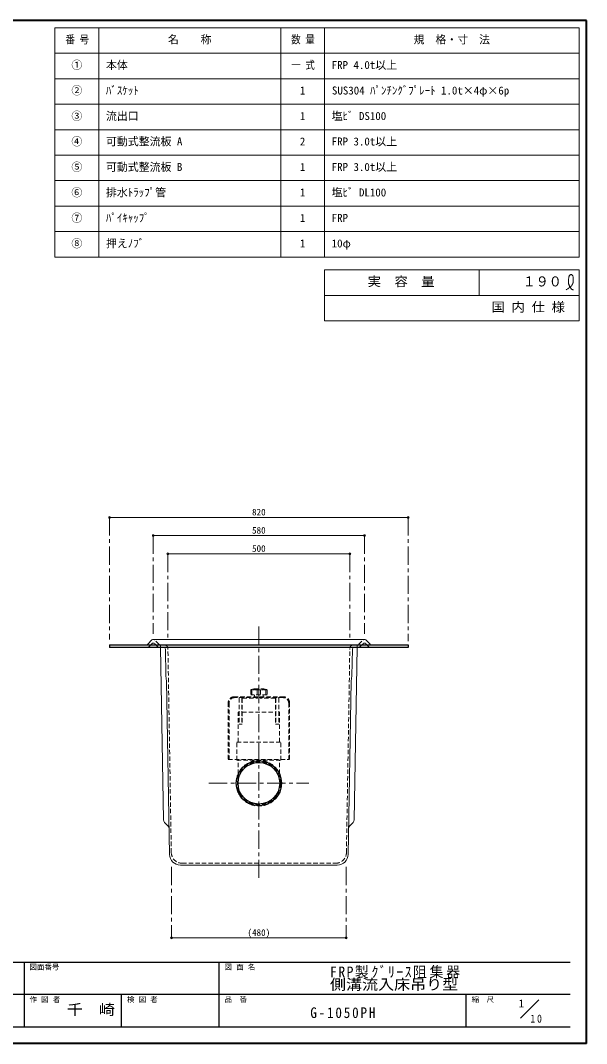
# Model space of a CAD drawing. Units: millimetres at full size, sheet at 1:10; some dimension numbers follow another scale. Extents: x -2101 to 1949, y -1404 to 1406.
# Drawn here: x 395 to 1949, y -1404 to 1406 of the extents above; entities that cross this region are included whole.
import ezdxf
from ezdxf.enums import TextEntityAlignment as Align

# ---------------------------------------------------------------- set-up
doc = ezdxf.new("R2010")
doc.units = ezdxf.units.MM
doc.header["$LTSCALE"] = 10
doc.header["$PDMODE"] = 32
doc.header["$PDSIZE"] = 5
doc.linetypes.add('CHAIN1', pattern=[8, 5, -1, 1, -1])
doc.linetypes.add('DASHED1', pattern=[1.8, 1.2, -0.6])
doc.layers.add('0-0____1', color=7, linetype='Continuous', lineweight=18)
doc.styles.add('ＭＳ ゴシック', font='')
doc.styles.get('ＭＳ ゴシック').set_extended_font_data('MS Gothic')

msp = doc.modelspace()

# ---------------------------------------------------------------- linework, layer by layer
at = {"layer": '0-0____1', "color": 1, "lineweight": 40}
for p, q in [((1949.4, 1406.12), (-2100.6, 1406.12)), ((1949.4, -1403.88), (1949.4, 1406.12)), ((1949.4, -1403.88), (-2100.6, -1403.88))]:
    msp.add_line(p, q, dxfattribs=at)
at = {"layer": '0-0____1', "color": 3}
for p, q in [((1929.4, 1386.12), (489.4, 1386.12)), ((489.4, 756.12), (489.4, 1386.12)), ((609.4, 756.12), (609.4, 1386.12)), ((1109.4, 756.12), (1109.4, 1386.12)), ((1229.4, 756.12), (1229.4, 1386.12)), ((1929.4, 756.12), (1929.4, 1386.12)), ((1929.4, 1316.12), (489.4, 1316.12)), ((1929.4, 1246.12), (489.4, 1246.12)), ((1929.4, 1176.12), (489.4, 1176.12)), ((1929.4, 1106.12), (489.4, 1106.12)), ((1929.4, 1036.12), (489.4, 1036.12)), ((1929.4, 966.12), (489.4, 966.12)), ((1929.4, 896.12), (489.4, 896.12)), ((1929.4, 826.12), (489.4, 826.12)), ((1929.4, 756.12), (489.4, 756.12)), ((1929.4, 721.12), (1229.4, 721.12)), ((1229.4, 721.12), (1229.4, 581.12)), ((1654.4, 721.12), (1654.4, 651.12)), ((1929.4, 581.12), (1929.4, 721.12)), ((1929.4, 651.12), (1229.4, 651.12)), ((1929.4, 581.12), (1229.4, 581.12))]:
    msp.add_line(p, q, dxfattribs=at)
at = {"layer": '0-0____1', "color": 4, "linetype": 'CHAIN1', "lineweight": 9}
for p, q in [((639.4, 41.12), (639.4, -293.88)), ((1459.4, 41.12), (1459.4, -298.88)), ((759.4, -8.88), (759.4, -278.88)), ((1339.4, -8.88), (1339.4, -278.88)), ((799.4, -58.88), (799.4, -293.88)), ((1299.4, -58.88), (1299.4, -293.88)), ((1049.4, -258.88), (1049.4, -948.88)), ((912.4, -688.88), (1186.4, -688.88)), ((809.4, -918.88), (809.4, -1113.88)), ((1289.4, -918.88), (1289.4, -1113.88))]:
    msp.add_line(p, q, dxfattribs=at)
at = {"layer": '0-0____1', "color": 4, "lineweight": 9}
for p, q in [((639.4, 41.12), (1459.4, 41.12)), ((1339.4, -8.88), (759.4, -8.88)), ((799.4, -58.88), (1299.4, -58.88)), ((787.41, -789.79), (779.51, -315.88)), ((1311.39, -789.79), (1319.28, -315.88)), ((799.81, -806.01), (790.4, -796.75)), ((1298.98, -806.01), (1308.4, -796.75)), ((809.4, -1113.88), (1289.4, -1113.88))]:
    msp.add_line(p, q, dxfattribs=at)
at = {"layer": '0-0____1', "color": 5, "lineweight": 25}
for p, q in [((639.4, -308.88), (639.4, -315.88)), ((639.4, -308.88), (1459.4, -308.88)), ((1459.4, -308.88), (1459.4, -315.88)), ((1459.4, -315.88), (639.4, -315.88))]:
    msp.add_line(p, q, dxfattribs=at)
at = {"layer": '0-0____1'}
for p, q in [((744.08, -307.38), (755.83, -295.39)), ((759.4, -293.88), (1339.4, -293.88)), ((1354.72, -307.38), (1342.97, -295.39)), ((793.81, -393.88), (792.59, -320.63)), ((1304.98, -393.88), (1306.2, -320.63)), ((793.81, -393.88), (796.06, -408.88)), ((796.06, -408.88), (803.99, -884.38)), ((1294.81, -884.38), (1302.73, -408.88)), ((1304.98, -393.88), (1302.73, -408.88)), ((833.98, -913.88), (1264.81, -913.88)), ((1768.18, -1334.39), (1818.68, -1283.88))]:
    msp.add_line(p, q, dxfattribs=at)
at = {"layer": '0-0____1', "color": 4, "linetype": 'DASHED1', "lineweight": 9}
for p, q in [((747.02, -314.38), (755.83, -305.39)), ((774.72, -307.38), (762.97, -295.39)), ((771.77, -314.38), (762.97, -305.39)), ((779.51, -315.88), (779.39, -308.88)), ((1319.28, -315.88), (1319.4, -308.88)), ((1324.08, -307.38), (1335.83, -295.39)), ((1327.02, -314.38), (1335.83, -305.39)), ((1351.77, -314.38), (1342.97, -305.39)), ((808.91, -879.38), (799.56, -318.7)), ((1289.89, -879.38), (1299.23, -318.7)), ((1027, -432.69), (1027, -445.88)), ((1030, -432.69), (1027, -432.69)), ((1071.79, -445.88), (1027, -445.88)), ((1035.7, -429.98), (1027.79, -431.71)), ((1030, -432.69), (1030, -445.88)), ((1036.56, -429.88), (1062.24, -429.88)), ((1037.4, -445.88), (1037.4, -451.88)), ((1044.56, -432.69), (1044.56, -445.88)), ((1054.24, -432.69), (1044.56, -432.69)), ((1054.24, -432.69), (1054.24, -445.88)), ((1061.4, -445.88), (1061.4, -451.88)), ((1063.09, -429.98), (1071.01, -431.71)), ((1068.8, -432.69), (1068.8, -445.88)), ((965.4, -466.88), (965.4, -623.88)), ((967.4, -468.88), (967.4, -623.88)), ((1118.4, -451.88), (980.4, -451.88)), ((1116.4, -453.88), (982.4, -453.88)), ((994.99, -455.38), (994.99, -526.88)), ((1002.49, -455.38), (1002.49, -526.88)), ((1003.78, -456.38), (1003.78, -526.88)), ((1004.78, -455.38), (1046, -455.38)), ((1046, -453.88), (1046, -455.38)), ((1052.79, -453.88), (1052.79, -455.38)), ((1094.01, -455.38), (1052.79, -455.38)), ((1095.01, -456.38), (1095.01, -526.88)), ((1096.31, -455.38), (1096.31, -526.88)), ((1103.81, -455.38), (1103.81, -526.88)), ((1131.4, -468.88), (1131.4, -623.88)), ((1133.4, -466.88), (1133.4, -623.88)), ((1003.78, -493.88), (1095.01, -493.88)), ((1103.81, -493.88), (1106.4, -493.88)), ((1106.4, -575.88), (1106.4, -493.88)), ((994.99, -526.88), (1003.78, -526.88)), ((1103.81, -526.88), (1095.01, -526.88)), ((988.9, -625.88), (988.9, -575.88)), ((988.9, -575.88), (1109.9, -575.88)), ((1109.9, -625.88), (1109.9, -575.88)), ((965.4, -623.88), (1133.4, -623.88)), ((988.9, -625.88), (1109.9, -625.88)), ((992.4, -663.25), (992.4, -625.88)), ((1106.4, -663.25), (1106.4, -625.88)), ((838.9, -908.88), (1259.89, -908.88))]:
    msp.add_line(p, q, dxfattribs=at)
at = {"layer": '0-0____1', "color": 6, "lineweight": 25}
for p, q in [((-2055.6, -1180.31), (1904.4, -1180.31)), ((404.4, -1180.31), (404.4, -1358.88)), ((940.11, -1358.88), (940.11, -1180.31)), ((1904.4, -1269.6), (-131.32, -1269.6)), ((672.25, -1358.88), (672.25, -1269.6)), ((1618.68, -1358.88), (1618.68, -1269.6)), ((1904.4, -1358.88), (-2055.6, -1358.88))]:
    msp.add_line(p, q, dxfattribs=at)
at = {"layer": '0-0____1', "color": 3}
for points in [[(1893.27, 666.39), (1894.35, 667.02), (1896.22, 668.11), (1898.08, 669.23), (1899.9, 670.39), (1901.69, 671.61), (1903.43, 672.91), (1904.41, 673.7), (1905.13, 674.32), (1906.34, 675.44), (1907.48, 676.62), (1908.55, 677.86), (1909.51, 679.17), (1910.37, 680.55), (1910.81, 681.38), (1911.12, 682.06), (1911.6, 683.26), (1911.99, 684.49), (1912.31, 685.75), (1912.56, 687.02), (1912.74, 688.31), (1912.82, 689.05), (1912.87, 689.82), (1912.93, 691.15), (1912.94, 692.48), (1912.92, 693.81), (1912.88, 695.14), (1912.84, 696.49), (1912.82, 697.27), (1912.79, 698.1), (1912.74, 699.53), (1912.63, 700.95), (1912.4, 702.34), (1912.02, 703.68), (1911.44, 704.97), (1910.99, 705.68), (1910.7, 706.06), (1910.14, 706.68), (1909.52, 707.23), (1908.85, 707.69)], [(1908.85, 707.69), (1908.13, 708.02), (1907.4, 708.21), (1906.97, 708.24), (1906.61, 708.21), (1906, 708.08), (1905.41, 707.85), (1904.83, 707.52), (1904.28, 707.13), (1903.77, 706.69), (1903.5, 706.41), (1903.12, 705.98), (1902.54, 705.19), (1902.06, 704.35), (1901.66, 703.48), (1901.34, 702.57), (1901.07, 701.65), (1900.94, 701.11), (1900.79, 700.43), (1900.58, 699.25), (1900.42, 698.07), (1900.29, 696.88), (1900.18, 695.69), (1900.08, 694.5), (1900.03, 693.8), (1899.96, 692.97), (1899.84, 691.54), (1899.74, 690.11), (1899.68, 688.69), (1899.68, 687.27), (1899.76, 685.85), (1899.84, 685.03), (1899.95, 684.32), (1900.19, 683.11), (1900.5, 681.91), (1900.87, 680.72), (1901.29, 679.54), (1901.75, 678.38), (1902.04, 677.72), (1902.25, 677.25)], [(1902.25, 677.25), (1902.63, 676.43), (1903.03, 675.62), (1903.44, 674.83), (1903.87, 674.03), (1904.32, 673.25), (1904.59, 672.79), (1904.92, 672.26), (1905.51, 671.36), (1906.13, 670.48), (1906.8, 669.66), (1907.53, 668.89), (1908.31, 668.21), (1908.8, 667.86), (1909.21, 667.59), (1909.96, 667.19), (1910.75, 666.84), (1911.56, 666.53), (1912.39, 666.25), (1913.24, 665.99), (1913.73, 665.85)]]:
    msp.add_lwpolyline(points, dxfattribs=at)
at = {"layer": '0-0____1', "color": 4, "linetype": 'DASHED1', "lineweight": 9}
for points in [[(1068.8, -432.69), (1071.79, -432.69), (1071.79, -445.88)], [(992.4, -575.88), (992.4, -493.88), (994.99, -493.88)]]:
    msp.add_lwpolyline(points, dxfattribs=at)
for radius in [62.5, 59]:
    msp.add_circle((1049.4, -688.88), radius, dxfattribs=at)
at = {"layer": '0-0____1', "color": 5, "lineweight": 25}
for radius in [62, 57.27]:
    msp.add_circle((1049.4, -688.88), radius, dxfattribs=at)
at = {"layer": '0-0____1'}
for centre, radius, start, end in [((740.51, -303.88), 5, 270, 315.6053), ((759.4, -298.88), 5, 90, 135.6053), ((1339.4, -298.88), 5, 44.3947, 90), ((1358.29, -303.88), 5, 224.3947, 270), ((787.6, -320.88), 5, 1.04163, 90), ((1311.2, -320.88), 5, 90, 178.95837), ((833.98, -883.88), 30, 180.95484, 270), ((1264.81, -883.88), 30, 270, 359.04516)]:
    msp.add_arc(centre, radius, start, end, dxfattribs=at)
at = {"layer": '0-0____1', "color": 4, "linetype": 'DASHED1', "lineweight": 9}
for centre, radius, start, end in [((759.4, -308.89), 5, 44.3947, 135.6053), ((759.4, -298.88), 5, 44.3947, 90), ((778.29, -303.88), 5, 224.3947, 270), ((789.56, -318.88), 10, 1.04163, 90), ((1309.23, -318.88), 10, 90, 178.95837), ((1320.51, -303.88), 5, 270, 315.6053), ((1339.4, -298.88), 5, 90, 135.6053), ((1339.4, -308.89), 5, 44.3947, 135.6053), ((743.45, -310.88), 5, 270, 315.6053), ((775.35, -310.88), 5, 224.3947, 270), ((1323.45, -310.88), 5, 270, 315.6053), ((1355.35, -310.88), 5, 224.3947, 270), ((1028, -432.69), 1, 102.36697, 180), ((1037.28, -465.24), 33.35, 77.38992, 102.61008), ((1036.56, -433.88), 4, 90, 102.36697), ((1061.52, -465.24), 33.35, 77.38992, 102.61008), ((1062.24, -433.88), 4, 77.63303, 90), ((1070.79, -432.69), 1, 0, 77.63303), ((980.4, -466.88), 15, 90, 180), ((982.4, -468.88), 15, 90, 180), ((996.49, -455.38), 1.5, 90, 180), ((1003.99, -455.38), 1.5, 90, 180), ((1004.78, -456.38), 1, 90, 180), ((1094.01, -456.38), 1, 0, 90), ((1094.81, -455.38), 1.5, 0, 90), ((1102.31, -455.38), 1.5, 0, 90), ((1116.4, -468.88), 15, 0, 90), ((1118.4, -466.88), 15, 0, 90), ((838.9, -878.88), 30, 180.95484, 270), ((1259.89, -878.88), 30, 270, 359.04516)]:
    msp.add_arc(centre, radius, start, end, dxfattribs=at)
at = {"layer": '0-0____1', "color": 4, "lineweight": 9}
for centre, start, end in [((797.41, -789.62), 180.95484, 225.47742), ((792.8, -813.14), 0.95484, 45.47742), ((1306, -813.14), 134.52258, 179.04516), ((1301.39, -789.62), 314.52258, 359.04516)]:
    msp.add_arc(centre, 10, start, end, dxfattribs=at)
at = {"layer": '0-0____1', "color": 1}
for p in [(639.4, 41.12), (1459.4, 41.12), (759.4, -8.88), (1339.4, -8.88), (799.4, -58.88), (1299.4, -58.88), (809.4, -1113.88), (1289.4, -1113.88)]:
    msp.add_point(p, dxfattribs=at)

# ---------------------------------------------------------------- texts
at = {"layer": '0-0____1', "style": 'ＭＳ ゴシック'}
for s, height, width, p in [('番 号', 21.99, 0.85, (518.15, 1336.12)), ('数 量', 21.99, 0.85, (1138.15, 1336.12)), ('一 式', 21.99, 0.85, (1138.15, 1266.12)), ('実\u3000容\u3000量', 25.66, 1.05, (1348.15, 668.62)), ('１９０', 27.49, 0.95, (1774.4, 667.37)), ('国 内 仕 様', 25.66, 1.05, (1688.15, 598.62)), ('側溝流入床吊り型', 29.33, 1.1, (1244.75, -1264.96)), ('千\u3000崎', 29.33, 1.1, (522.25, -1334.24))]:
    msp.add_text(s, height=height, dxfattribs=dict(at, width=width)).set_placement(p, align=Align.BOTTOM_LEFT)
for s, height, p in [('名\u3000\u3000称', 21.99, (799.4, 1336.12)), ('規\u3000格・寸\u3000法', 21.99, (1474.4, 1336.12)), ('①', 21.99, (534.4, 1266.12)), ('本体', 21.99, (629.4, 1266.12)), ('FRP 4.0t以上', 21.99, (1249.4, 1266.12)), ('②', 21.99, (534.4, 1196.12)), ('ﾊﾞｽｹｯﾄ', 21.99, (629.4, 1196.12)), ('1', 21.99, (1161.9, 1196.12)), ('SUS304 ﾊﾟﾝﾁﾝｸﾞﾌﾟﾚｰﾄ 1.0t×4φ×6p', 21.99, (1250.11, 1196.12)), ('③', 21.99, (534.4, 1126.12)), ('流出口', 21.99, (629.4, 1126.12)), ('1', 21.99, (1161.9, 1126.12)), ('塩ﾋﾞ DS100', 21.99, (1249.4, 1126.12)), ('④', 21.99, (534.4, 1056.12)), ('可動式整流板 A', 21.99, (629.4, 1056.12)), ('2', 21.99, (1161.9, 1056.12)), ('FRP 3.0t以上', 21.99, (1249.4, 1056.12)), ('⑤', 21.99, (534.4, 986.12)), ('可動式整流板 B', 21.99, (629.4, 986.12)), ('1', 21.99, (1161.9, 986.12)), ('FRP 3.0t以上', 21.99, (1249.4, 986.12)), ('⑥', 21.99, (534.4, 916.12)), ('排水ﾄﾗｯﾌﾟ管', 21.99, (629.4, 916.12)), ('1', 21.99, (1161.9, 916.12)), ('塩ﾋﾞ DL100', 21.99, (1249.4, 916.12)), ('⑦', 21.99, (534.4, 846.12)), ('ﾊﾟｲｷｬｯﾌﾟ', 21.99, (629.4, 846.12)), ('1', 21.99, (1161.9, 846.12)), ('FRP', 21.99, (1249.4, 846.12)), ('⑧', 21.99, (534.4, 776.12)), ('押えﾉﾌﾞ', 21.99, (629.4, 776.12)), ('1', 21.99, (1161.9, 776.12)), ('10φ', 21.99, (1249.4, 776.12)), ('820', 18.33, (1030.65, 41.12)), ('580', 18.33, (1030.65, -8.88)), ('500', 18.33, (1030.65, -58.88)), ('(480)', 18.33, (1018.15, -1113.88)), ('図面番号', 14.66, (419.4, -1205.31)), ('図 面 名', 14.66, (955.11, -1205.31)), ('作 図 者', 14.66, (419.4, -1294.6)), ('検 図 者', 14.66, (687.25, -1294.6)), ('品\u3000番', 14.66, (955.11, -1294.6)), ('縮\u3000尺', 14.66, (1633.68, -1294.6)), ('1', 21.99, (1763.1, -1311.41))]:
    msp.add_text(s, height=height, dxfattribs=at).set_placement(p, align=Align.BOTTOM_LEFT)
at = {"layer": '0-0____1', "attachment_point": 7, "style": 'ＭＳ ゴシック'}
for s, insert, char_height in [('\\T1.2;\\W0.95;FRP製ｸﾞﾘｰｽ阻集器', (1244.75, -1224.96), 29.33), ('\\T1.28;\\W0.9;G-1050PH', (1190.65, -1334.24), 29.33), ('\\T1.36;\\W0.9;10', (1795.07, -1346.79), 21.99)]:
    msp.add_mtext(s, dxfattribs=dict(at, insert=insert, char_height=char_height))

doc.saveas('drawing.dxf')
